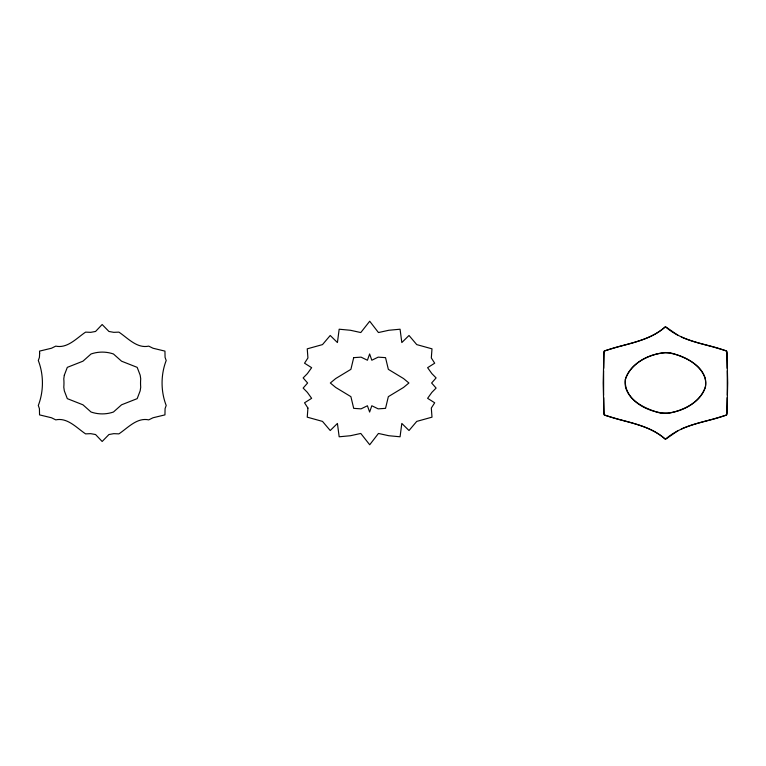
<?xml version="1.0" encoding="UTF-8"?>
<svg xmlns="http://www.w3.org/2000/svg" width="766" height="766" viewBox="0 0 766 766"><rect width="100%" height="100%" fill="white"/><g stroke="black" fill="none" stroke-linecap="round" stroke-linejoin="round"><path stroke-width="1.15" d="M678.063 335.374L666.391 327.293L664.965 327.072C648.074 342.182 624.166 343.532 603.962 351.24L603.177 383L603.962 414.76C624.166 422.468 648.074 423.818 664.965 438.928L666.391 438.707L678.063 430.616M681.357 428.989C695.901 422.401 712.275 420.572 726.915 414.76L727.7 383L726.915 351.24C712.275 345.428 695.901 343.589 681.357 337.011M603.608 370.84L603.608 395.218M727.269 395.16L727.269 370.782M603.752 368.312L603.886 353.174L604.537 350.857L617.176 347.094M727.125 397.688L726.991 412.826L726.331 415.143L713.721 418.906M617.769 346.931C634.449 342.498 652.23 338.486 665.434 326.766C678.647 338.486 696.428 342.498 713.108 346.931M713.108 419.069C696.428 423.502 678.647 427.514 665.434 439.234C652.23 427.514 634.449 423.502 617.769 419.069M713.74 347.103L726.331 350.857L726.991 353.174L727.125 368.312M617.166 418.906L604.537 415.143L603.886 412.826L603.752 397.688M39.65 353.337L39.42 357.349L38.3 360.527C43.796 374.698 43.796 391.302 38.3 405.473L39.42 408.651L39.545 414.885L51.485 417.767L55.774 419.873C67.475 417.307 76.696 427.935 85.591 433.872L90.733 433.661L95.558 434.533L102.156 441.484L108.935 434.533L113.761 433.661L118.902 433.872C127.798 427.935 137.018 417.307 148.728 419.873L153.009 417.767L164.949 414.885L165.073 408.651L166.193 405.473C160.697 391.302 160.697 374.698 166.193 360.527L165.073 357.349L164.949 351.115L153.009 348.233L148.728 346.127C137.018 348.693 127.798 338.065 118.902 332.128L113.761 332.339L108.935 331.467L102.156 324.516L95.558 331.467L90.733 332.339L85.591 332.128C76.696 338.065 67.475 348.693 55.774 346.127L51.485 348.233L39.545 351.115L39.65 353.337M307.932 408.048L307.243 417.164L322.496 421.396L330.232 430.521L337.423 423.445L339.166 436.783L350.435 435.73L360.786 433.451L369.71 444.768L378.452 433.451L388.812 435.73L400.072 436.783L401.815 423.445L409.015 430.521L416.742 421.396L431.995 417.164L431.315 408.048L434.695 402.801L427.61 398.32L431.871 392.374L436.103 388.075L431.622 383L436.103 377.925L431.871 373.626L427.61 367.68L434.695 363.199L431.315 357.952L431.995 348.836L416.742 344.604L409.015 335.479L401.815 342.555L400.072 329.217L388.812 330.27L378.452 332.549L369.71 321.232L360.786 332.549L350.435 330.27L339.166 329.217L337.423 342.555L330.232 335.479L322.496 344.604L307.243 348.836L307.932 357.952L304.542 363.199L311.638 367.68L307.367 373.626L303.145 377.925L307.616 383L303.145 388.075L307.367 392.374L311.638 398.32L304.542 402.801L307.932 408.048M625.372 379.467C623.553 400.953 649.798 413.563 668.421 413.295C682.994 410.48 700.134 402.619 705.227 387.634A21.592 21.544 90 0 0 705.227 378.356C699.559 362.682 681.137 354.026 665.376 352.532C649.664 354.084 631.289 362.711 625.65 378.366A21.592 21.544 -90 0 0 625.65 387.644C630.294 402.265 646.839 409.293 660.426 413.123C678.082 414.406 699.923 404.209 705.505 386.533C708.081 367.163 685.924 356.985 670.451 352.877C652.795 351.594 630.954 361.791 625.372 379.467M64.325 375.168L63.789 378.806A49.618 49.618 0 0 1 63.789 387.194L64.325 390.832L67.312 398.646L82.948 404.812L91.049 412.022C98.297 414.521 106.196 414.521 113.445 412.022L121.545 404.812L137.181 398.646L140.168 390.832L140.714 387.194A49.618 49.618 0 0 1 140.714 378.806L140.168 375.168L137.181 367.354L121.545 361.188L113.445 353.978C106.196 351.479 98.297 351.479 91.049 353.978L82.948 361.188L67.312 367.354L64.325 375.168M353.7 357.645L350.895 369.346L335.719 378.538L330.338 383L335.719 387.462L350.895 396.654L353.7 408.355L361.064 408.853L367.421 405.769L369.624 412.041L371.816 405.769L378.174 408.853L385.537 408.355L388.343 396.654L403.519 387.462L408.91 383L403.519 378.538L388.343 369.346L385.537 357.645L378.174 357.147L371.816 360.231L369.624 353.959L367.421 360.231L361.064 357.147L353.7 357.645"/></g></svg>
